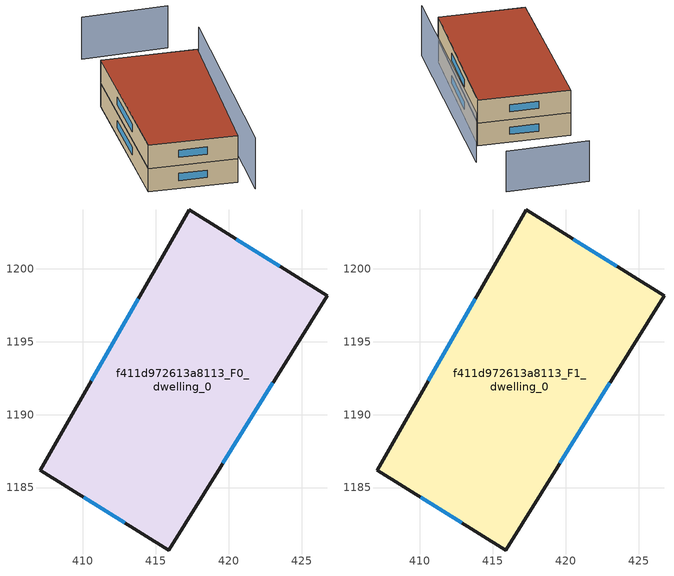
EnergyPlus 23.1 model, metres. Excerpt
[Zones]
f411d972613a8113_F0_dwelling_0
 floor ground (EU_floor_Construction): 426.75,1198.15 415.88,1180.71 407.06,1186.2 417.29,1204.05 z0
 wall outside (EU_wall_Construction): 417.29,1204.05 407.06,1186.2 415.88,1180.71 426.75,1198.15 417.29,1204.05 z0:3
 window (EU_Window_Construction): 413.79,1197.94 410.56,1192.31 / 423.51,1200.17 420.53,1202.03 / 419.6,1186.68 423.03,1192.18 / 410.08,1184.32 412.86,1182.59 z1.03:1.97
f411d972613a8113_F1_dwelling_0
 floor to f411d972613a8113_F0_dwelling_0 (EU_floor_Construction): 426.75,1198.15 415.88,1180.71 407.06,1186.2 417.29,1204.05 z3
 wall outside (EU_wall_Construction): 417.29,1204.05 407.06,1186.2 415.88,1180.71 426.75,1198.15 417.29,1204.05 z3:6
 window (EU_Window_Construction): 413.79,1197.94 410.56,1192.31 / 423.51,1200.17 420.53,1202.03 / 419.6,1186.68 423.03,1192.18 / 410.08,1184.32 412.86,1182.59 z4.03:4.97
 roof outside (EU_roof_Construction): 415.88,1180.71 426.75,1198.15 417.29,1204.05 407.06,1186.2 z6
shading: 416.14,1178.21 429.73,1200.93 z0:6.6; 432.27,1208.41 423.54,1213.41 z0:5.4
[Building]
EU S2 Campaign: North Axis=0; Terrain=City; Solar Distribution=FullExterior
[Site:Location]
Cape.Town.Intl.AP: Latitude=-33.965; Longitude=18.602; Time Zone=2; Elevation=46
[SizingPeriod:WeatherFileDays]
AnnualSizingPeriod: Begin Month=1; Begin Day of Month=1; End Month=12; End Day of Month=31; Day of Week for Start Day=Monday; Use Weather File Daylight Saving Period=No; Use Weather File Rain and Snow Indicators=No
[MATERIAL]
EU_InternalMass_Material: Roughness=MediumRough; Thickness=0.1; Conductivity=1; Density=1800; Specific Heat=900; Thermal Absorptance=0.9; Solar Absorptance=0.7; Visible Absorptance=0.7
[MATERIAL:NOMASS] Roughness=MediumRough; Thermal Absorptance=0.9; Solar Absorptance=0.7; Visible Absorptance=0.7
Name | Thermal Resistance
EU_wall_NoMass | 0.493876
EU_roof_NoMass | 0.449382
EU_floor_NoMass | 1.25
[WINDOWMATERIAL:SIMPLEGLAZINGSYSTEM]
EU_Window_SimpleGlazing: UFactor=4.4; Solar Heat Gain Coefficient=0.85; Visible Transmittance=0.85
[CONSTRUCTION]
EU_wall_Construction: EU_wall_NoMass
EU_roof_Construction: EU_roof_NoMass
EU_floor_Construction: EU_floor_NoMass
EU_Window_Construction: EU_Window_SimpleGlazing
EU_InternalMass_Construction: EU_InternalMass_Material
[ZONE] Type=1; Multiplier=1; Ceiling Height=autocalculate; Volume=663.923; Floor Area=autocalculate; Part of Total Floor Area=Yes
f411d972613a8113_F0_dwelling_0; f411d972613a8113_F1_dwelling_0
[INTERNALMASS] Construction=EU_InternalMass_Construction; Surface Area=221.308
Name | Zone or ZoneList
f411d972613a8113_F0_dwelling_0_EU_InternalMass | f411d972613a8113_F0_dwelling_0
f411d972613a8113_F1_dwelling_0_EU_InternalMass | f411d972613a8113_F1_dwelling_0
[OTHEREQUIPMENT] Fuel Type=Electricity; Design Level Calculation Method=Watts/Area; Power per Zone Floor Area=1; Fraction Latent=0; Fraction Radiant=0; Fraction Lost=0; Carbon Dioxide Generation Rate=0; EndUse Subcategory=EU_Step8_InternalGains
Name | Zone or ZoneList or Space or SpaceList | Schedule
EU_Step8_InternalGain_f411d972613a8113_F0_dwelling_0_f000 | f411d972613a8113_F0_dwelling_0 | EU_Step8_GainSchedule_f411d972613a8113_F0_dwelling_0_f000
EU_Step8_InternalGain_f411d972613a8113_F1_dwelling_0_f000 | f411d972613a8113_F1_dwelling_0 | EU_Step8_GainSchedule_f411d972613a8113_F1_dwelling_0_f000
[ZONEVENTILATION:DESIGNFLOWRATE] Schedule=EU_AlwaysOn; Design Flow Rate Calculation Method=AirChanges/Hour; Air Changes per Hour=0.64; Ventilation Type=Natural; Fan Pressure Rise=0; Fan Total Efficiency=1; Constant Term Coefficient=1; Temperature Term Coefficient=0; Velocity Term Coefficient=0; Velocity Squared Term Coefficient=0; Minimum Indoor Temperature=-100; Maximum Indoor Temperature=100; Delta Temperature=-100; Minimum Outdoor Temperature=-100; Maximum Outdoor Temperature=100; Maximum Wind Speed=40
Name | Zone or ZoneList or Space or SpaceList
EU_ConstantAir_f411d972613a8113_F0_dwelling_0 | f411d972613a8113_F0_dwelling_0
EU_ConstantAir_f411d972613a8113_F1_dwelling_0 | f411d972613a8113_F1_dwelling_0
[HVACTEMPLATE:THERMOSTAT] Constant Heating Setpoint=20; Constant Cooling Setpoint=50
EU_HeatOnly_f411d972613a8113_F0_dwelling_0; EU_HeatOnly_f411d972613a8113_F1_dwelling_0
[HVACTEMPLATE:ZONE:IDEALLOADSAIRSYSTEM] System Availability Schedule=EU_AlwaysOn; Maximum Heating Supply Air Temperature=50; Minimum Cooling Supply Air Temperature=13; Maximum Heating Supply Air Humidity Ratio=0.0156; Minimum Cooling Supply Air Humidity Ratio=0.0077; Heating Limit=NoLimit; Cooling Limit=NoLimit; Heating Availability Schedule=EU_AlwaysOn; Cooling Availability Schedule=EU_CoolingOff; Dehumidification Control Type=ConstantSensibleHeatRatio; Cooling Sensible Heat Ratio=0.7; Dehumidification Setpoint=60; Humidification Control Type=None; Humidification Setpoint=30; Outdoor Air Method=None; Outdoor Air Flow Rate per Person=0.00944; Outdoor Air Flow Rate per Zone Floor Area=0; Outdoor Air Flow Rate per Zone=0; Demand Controlled Ventilation Type=None; Outdoor Air Economizer Type=NoEconomizer; Heat Recovery Type=None; Sensible Heat Recovery Effectiveness=0.7; Latent Heat Recovery Effectiveness=0.65
Name | Template Thermostat
f411d972613a8113_F0_dwelling_0 | EU_HeatOnly_f411d972613a8113_F0_dwelling_0
f411d972613a8113_F1_dwelling_0 | EU_HeatOnly_f411d972613a8113_F1_dwelling_0
[SIZING:ZONE] Zone Cooling Design Supply Air Temperature Input Method=SupplyAirTemperature; Zone Cooling Design Supply Air Temperature=13; Zone Heating Design Supply Air Temperature Input Method=SupplyAirTemperature; Zone Heating Design Supply Air Temperature=50; Zone Cooling Design Supply Air Humidity Ratio=0.008; Zone Heating Design Supply Air Humidity Ratio=0.008; Cooling Design Air Flow Method=DesignDay; Cooling Design Air Flow Rate=0; Cooling Minimum Air Flow per Zone Floor Area=0.000762; Cooling Minimum Air Flow=0; Cooling Minimum Air Flow Fraction=0.2; Heating Design Air Flow Method=DesignDay; Heating Design Air Flow Rate=0; Heating Maximum Air Flow per Zone Floor Area=0.002032; Heating Maximum Air Flow=0.141576; Heating Maximum Air Flow Fraction=0.3; Account for Dedicated Outdoor Air System=No; Dedicated Outdoor Air System Control Strategy=NeutralSupplyAir; Dedicated Outdoor Air Low Setpoint Temperature for Design=autosize; Dedicated Outdoor Air High Setpoint Temperature for Design=autosize; Zone Load Sizing Method=Sensible Load Only No Latent Load; Zone Latent Cooling Design Supply Air Humidity Ratio Input Method=HumidityRatioDifference; Zone Cooling Design Supply Air Humidity Ratio Difference=0.005; Zone Latent Heating Design Supply Air Humidity Ratio Input Method=HumidityRatioDifference; Zone Humidification Design Supply Air Humidity Ratio Difference=0.005
f411d972613a8113_F0_dwelling_0; f411d972613a8113_F1_dwelling_0
[SCHEDULE:CONSTANT]
Name | Hourly Value
EU_AlwaysOn | 1
EU_CoolingOff | 0
[SCHEDULE:FILE] Column Number=1; Rows to Skip at Top=0; Number of Hours of Data=8760; Column Separator=Comma; Interpolate to Timestep=No; Minutes per Item=60; Adjust Schedule for Daylight Savings=Yes
Name | File
EU_Step8_GainSchedule_f411d972613a8113_F0_dwelling_0_f000 | ../../schedules/f411d972613a8113/f411d972613a8113_F0_dwelling_0_f000_gain.csv
EU_Step8_GainSchedule_f411d972613a8113_F1_dwelling_0_f000 | ../../schedules/f411d972613a8113/f411d972613a8113_F1_dwelling_0_f000_gain.csv
